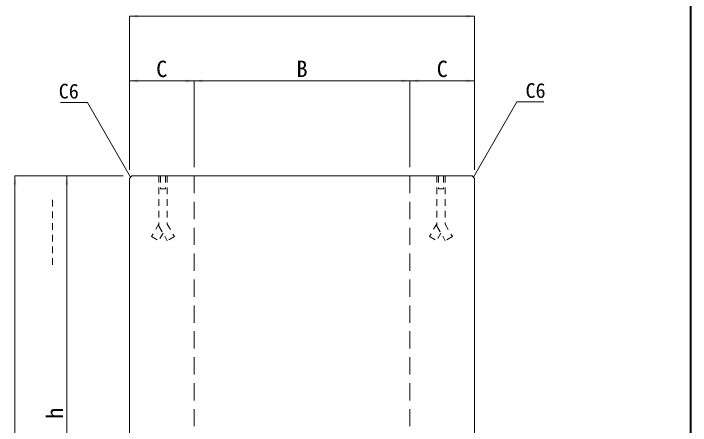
# Model space of a CAD drawing. Units: millimetres at full size; details may follow other scales. Extents: x 77366 to 106166, y -28085 to 6898.
# Drawn here: x 79797 to 81366, y -3227 to -2273 of the extents above; entities that cross this region are included whole.
import ezdxf
from ezdxf.enums import TextEntityAlignment as Align

# ---------------------------------------------------------------- set-up
doc = ezdxf.new("R2010")
doc.units = ezdxf.units.MM
doc.header["$LTSCALE"] = 50
doc.linetypes.add('USER1', pattern=[0.54, 0.3, -0.24])
doc.linetypes.add('USER2', pattern=[1.2, 0.8, -0.4])
for name, color, linetype, lineweight in [('図枠', 7, 'Continuous', 5), ('寸法線', 7, 'Continuous', 13), ('引出線', 4, 'Continuous', 13), ('本体', 2, 'Continuous', 20), ('補助線', 8, 'Continuous', 13), ('ｲﾝｻｰﾄ', 3, 'USER1', 9)]:
    doc.layers.add(name, color=color, linetype=linetype, lineweight=lineweight)
doc.styles.add('ＭＳ ゴシック', font='')
doc.styles.get('ＭＳ ゴシック').set_extended_font_data('MS Gothic')

# ---------------------------------------------------------------- blocks, each defined once
blk = doc.blocks.new('filled_arrow')
at = {"color": 0, "linetype": 'Continuous', "lineweight": -2}
blk.add_solid([(7.5, 1.25), (0, 0), (7.5, -1.25)], dxfattribs=at)

msp = doc.modelspace()

# ---------------------------------------------------------------- linework, layer by layer
at = {"layer": '図枠', "lineweight": 40}
msp.add_line((81365.8, -1525.36), (81365.8, -7065.36), dxfattribs=at)
at = {"layer": '寸法線'}
for p, q in [((80065.8, -2279.22), (80865.8, -2279.22)), ((80065.8, -2635.22), (80065.8, -2279.22)), ((80865.8, -2635.22), (80865.8, -2279.22)), ((80065.8, -2429.22), (80215.8, -2429.22)), ((80065.8, -2635.22), (80065.8, -2429.22)), ((80215.8, -2629.22), (80215.8, -2429.22)), ((80215.8, -2429.22), (80715.8, -2429.22)), ((80215.8, -2629.22), (80215.8, -2429.22)), ((80715.8, -2629.22), (80715.8, -2429.22)), ((80715.8, -2429.22), (80865.8, -2429.22)), ((80715.8, -2629.22), (80715.8, -2429.22)), ((80865.8, -2635.22), (80865.8, -2429.22)), ((79800.8, -3899.22), (79800.8, -2649.22)), ((80051.8, -2649.22), (79800.8, -2649.22)), ((79920.8, -2649.22), (79920.8, -3749.22)), ((80051.8, -2649.22), (79920.8, -2649.22))]:
    msp.add_line(p, q, dxfattribs=at)
at = {"layer": '引出線'}
for points in [[(80862.8, -2652.22), (80963.65, -2477.55), (81026.04, -2477.55)], [(80068.8, -2652.22), (79968.73, -2478.91), (79906.34, -2478.91)]]:
    msp.add_lwpolyline(points, dxfattribs=at)
at = {"layer": '本体'}
for p, q in [((80071.8, -2649.22), (80065.8, -2655.22)), ((80071.8, -2649.22), (80859.8, -2649.22)), ((80859.8, -2649.22), (80865.8, -2655.22)), ((80065.8, -2655.22), (80065.8, -3899.22)), ((80865.8, -2655.22), (80865.8, -3899.22))]:
    msp.add_line(p, q, dxfattribs=at)
at = {"layer": '本体', "linetype": 'USER2', "lineweight": 9}
for p, q in [((80215.8, -2649.22), (80215.8, -3749.22)), ((80715.8, -2649.22), (80715.8, -3749.22))]:
    msp.add_line(p, q, dxfattribs=at)
at = {"layer": '補助線', "linetype": 'USER1', "lineweight": 9}
msp.add_line((79887.8, -2704.87), (79887.8, -2857.32), dxfattribs=at)
at = {"layer": 'ｲﾝｻｰﾄ'}
for p, q in [((80134.3, -2649.22), (80134.3, -2765.7)), ((80134.3, -2649.22), (80153.3, -2649.22)), ((80137.72, -2649.22), (80137.72, -2679.22)), ((80149.88, -2649.22), (80149.88, -2679.22)), ((80153.3, -2649.22), (80153.3, -2760.61)), ((80778.3, -2649.22), (80778.3, -2765.7)), ((80778.3, -2649.22), (80797.3, -2649.22)), ((80781.72, -2649.22), (80781.72, -2679.22)), ((80793.88, -2649.22), (80793.88, -2679.22)), ((80797.3, -2649.22), (80797.3, -2760.61)), ((80137.72, -2679.22), (80149.88, -2679.22)), ((80781.72, -2679.22), (80793.88, -2679.22)), ((80134.3, -2759.9), (80117.08, -2789.72)), ((80778.3, -2759.9), (80761.08, -2789.72)), ((80134.3, -2765.7), (80153.75, -2799.4)), ((80153.3, -2760.61), (80170.21, -2789.9)), ((80778.3, -2765.7), (80797.75, -2799.4)), ((80797.3, -2760.61), (80814.21, -2789.9)), ((80117.08, -2789.72), (80133.53, -2799.22)), ((80143.8, -2781.45), (80133.53, -2799.22)), ((80170.21, -2789.9), (80153.75, -2799.4)), ((80761.08, -2789.72), (80777.53, -2799.22)), ((80787.8, -2781.45), (80777.53, -2799.22)), ((80814.21, -2789.9), (80797.75, -2799.4))]:
    msp.add_line(p, q, dxfattribs=at)

# ---------------------------------------------------------------- block references
at = {"layer": '寸法線', "xscale": 2.67, "yscale": 2.67}
for p in [(80065.8, -2279.22), (80065.8, -2429.22), (80215.8, -2429.22), (80715.8, -2429.22)]:
    msp.add_blockref('filled_arrow', p, dxfattribs=at)
for p, rotation in [((80865.8, -2279.22), 180), ((80215.8, -2429.22), 180), ((80715.8, -2429.22), 180), ((80865.8, -2429.22), 180), ((79800.8, -2649.22), 270), ((79920.8, -2649.22), 270)]:
    msp.add_blockref('filled_arrow', p, dxfattribs=dict(at, rotation=rotation))
at = {"layer": '引出線', "xscale": 0.133, "yscale": 0.133}
for p, rotation in [((80068.8, -2652.22), 120), ((80862.8, -2652.22), 60)]:
    msp.add_blockref('filled_arrow', p, dxfattribs=dict(at, rotation=rotation))

# ---------------------------------------------------------------- texts
at = {"layer": '寸法線', "style": 'ＭＳ ゴシック'}
for s, p in [('C', (80140.8, -2401.22)), ('B', (80465.8, -2401.22)), ('C', (80790.8, -2401.22))]:
    msp.add_text(s, height=37.98, dxfattribs=at).set_placement(p, align=Align.MIDDLE_CENTER)
msp.add_text('h', height=37.98, rotation=90, dxfattribs=at).set_placement((79892.8, -3199.22), align=Align.MIDDLE_CENTER)
at = {"layer": '引出線', "style": 'ＭＳ ゴシック'}
msp.add_text('C6', height=34.18, dxfattribs=at).set_placement((79948.73, -2435.71), align=Align.TOP_RIGHT)
msp.add_text('C6', height=34.18, dxfattribs=at).set_placement((80983.65, -2434.35), align=Align.TOP_LEFT)

doc.saveas('drawing.dxf')
